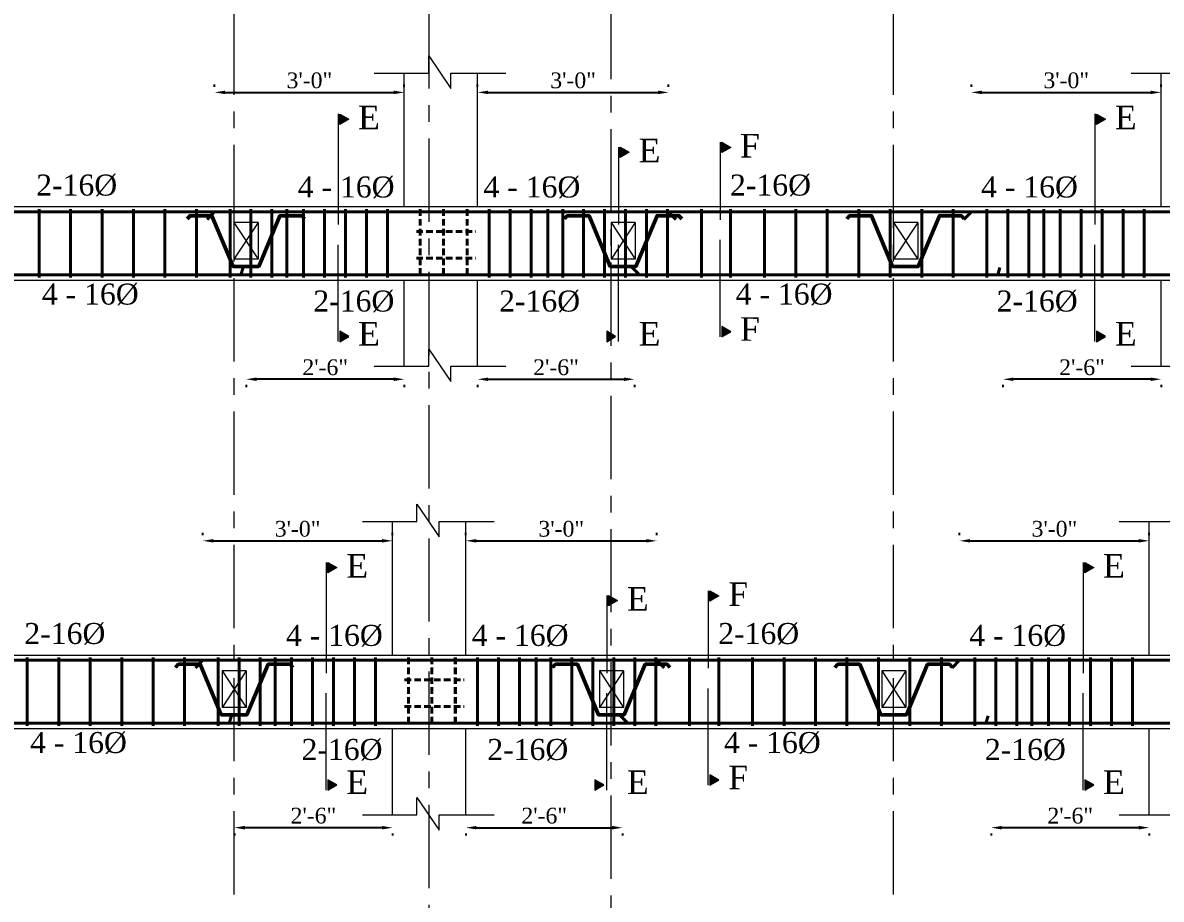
# Model space of a CAD drawing. Extents: x -2338379 to 930990, y -818978 to 106940.
# Drawn here: x 382684.6 to 383118.6, y -207558.1 to -207224 of the extents above; entities that cross this region are included whole.
import ezdxf

# ---------------------------------------------------------------- set-up
doc = ezdxf.new("R2010")
doc.units = 0
doc.header["$MEASUREMENT"] = 0
doc.header["$PDMODE"] = 34
for name, pattern in [('ACAD_ISO02W100', [15, 12, -3]), ('CENTER', [50.8, 31.75, -6.35, 6.35, -6.35]), ('DASHED', [0.75, 0.5, -0.25])]:
    doc.linetypes.add(name, pattern=pattern)
doc.layers.get('DEFPOINTS').update_dxf_attribs({"linetype": 'CONTINUOUS'})
for name, color, linetype, lineweight in [('BEAM', 1, 'DASHED', 18), ('Center', 11, 'CENTER', 15), ('Dimension', 35, 'CONTINUOUS', 9), ('HATCH', 3, 'CONTINUOUS', 15), ('rcc elevation', 253, 'CONTINUOUS', 18), ('rebar', 3, 'CONTINUOUS', 40), ('Structure', 2, 'CONTINUOUS', 50), ('TEXT', 7, 'CONTINUOUS', 30), ('WALL', 1, 'CONTINUOUS', 40)]:
    doc.layers.add(name, color=color, linetype=linetype, lineweight=lineweight)
doc.styles.get("Standard").update_dxf_attribs({"font": 'times.ttf', "height": 6})
doc.dimstyles.new('Standard$0', dxfattribs={"dimtxt": 6, "dimasz": 4, "dimexe": 3, "dimexo": 6, "dimgap": 3, "dimtad": 1, "dimdec": 1, "dimzin": 0, "dimdsep": 46, "dimlunit": 4, "dimtxsty": 'Standard', "dimcen": 0.09, "dimclrd": 6, "dimclre": 6, "dimclrt": 7, "dimadec": 0, "dimazin": 0, "dimtfac": 1, "dimtdec": 1, "dimtix": 1, "dimtofl": 0, "dimtmove": 1, "dimatfit": 3, "dimfxl": 1, "dimtolj": 1, "dimtzin": 0, "dimlwd": 18, "dimlwe": 18, "dimarcsym": 0})

# ---------------------------------------------------------------- blocks, each defined once
blk = doc.blocks.new('*D503')
at = {"layer": 'DEFPOINTS', "color": 0, "lineweight": 30, "transparency": 16777216}
for p in [(382825.5, -207421.48), (382753.23, -207428.32), (382825.5, -207428.32)]:
    blk.add_point(p, dxfattribs=at)
at = {"layer": 'TEXT', "color": 6, "lineweight": -2, "transparency": 16777216}
for p, q in [((382753.23, -207419.32), (382753.23, -207418.48)), ((382825.5, -207419.32), (382825.5, -207418.48)), ((382757.23, -207421.48), (382821.5, -207421.48))]:
    blk.add_line(p, q, dxfattribs=at)
at = {"layer": 'TEXT', "color": 6, "lineweight": 30, "transparency": 16777216}
for points in [[(382757.23, -207420.81), (382757.23, -207422.14), (382753.23, -207421.48)], [(382821.5, -207420.81), (382821.5, -207422.14), (382825.5, -207421.48)]]:
    blk.add_solid(points, dxfattribs=at)
at = {"layer": 'TEXT', "color": 7, "transparency": 16777216, "insert": (382789.36, -207416.93), "char_height": 6, "attachment_point": 5}
blk.add_mtext('\\A1;3\'-0"', dxfattribs=at)
blk = doc.blocks.new('*D504')
at = {"layer": 'DEFPOINTS', "color": 0, "lineweight": 30, "transparency": 16777216}
for p in [(382765.26, -207523.99), (382825.52, -207523.99), (382765.26, -207530.83)]:
    blk.add_point(p, dxfattribs=at)
at = {"layer": 'TEXT', "color": 6, "lineweight": -2, "transparency": 16777216}
for p, q in [((382821.52, -207530.83), (382769.26, -207530.83)), ((382765.26, -207532.99), (382765.26, -207533.83)), ((382825.52, -207532.99), (382825.52, -207533.83))]:
    blk.add_line(p, q, dxfattribs=at)
at = {"layer": 'TEXT', "color": 6, "lineweight": 30, "transparency": 16777216}
for points in [[(382769.26, -207530.16), (382769.26, -207531.49), (382765.26, -207530.83)], [(382821.52, -207530.16), (382821.52, -207531.49), (382825.52, -207530.83)]]:
    blk.add_solid(points, dxfattribs=at)
at = {"layer": 'TEXT', "color": 7, "transparency": 16777216, "insert": (382795.39, -207526.28), "char_height": 6, "attachment_point": 5}
blk.add_mtext('\\A1;2\'-6"', dxfattribs=at)
blk = doc.blocks.new('*D505')
at = {"layer": 'DEFPOINTS', "color": 0, "lineweight": 30, "transparency": 16777216}
for p in [(382926.24, -207421.48), (382853.5, -207428.32), (382926.24, -207428.32)]:
    blk.add_point(p, dxfattribs=at)
at = {"layer": 'TEXT', "color": 6, "lineweight": -2, "transparency": 16777216}
for p, q in [((382853.5, -207419.32), (382853.5, -207418.48)), ((382926.24, -207419.32), (382926.24, -207418.48)), ((382857.5, -207421.48), (382922.24, -207421.48))]:
    blk.add_line(p, q, dxfattribs=at)
at = {"layer": 'TEXT', "color": 6, "lineweight": 30, "transparency": 16777216}
for points in [[(382857.5, -207420.81), (382857.5, -207422.14), (382853.5, -207421.48)], [(382922.24, -207420.81), (382922.24, -207422.14), (382926.24, -207421.48)]]:
    blk.add_solid(points, dxfattribs=at)
at = {"layer": 'TEXT', "color": 7, "transparency": 16777216, "insert": (382889.87, -207416.93), "char_height": 6, "attachment_point": 5}
blk.add_mtext('\\A1;3\'-0"', dxfattribs=at)
blk = doc.blocks.new('*D506')
at = {"layer": 'DEFPOINTS', "color": 0, "lineweight": 30, "transparency": 16777216}
for p in [(382853.5, -207523.99), (382913.24, -207523.99), (382913.24, -207530.83)]:
    blk.add_point(p, dxfattribs=at)
at = {"layer": 'TEXT', "color": 6, "lineweight": -2, "transparency": 16777216}
for p, q in [((382857.5, -207530.83), (382909.24, -207530.83)), ((382853.5, -207532.99), (382853.5, -207533.83)), ((382913.24, -207532.99), (382913.24, -207533.83))]:
    blk.add_line(p, q, dxfattribs=at)
at = {"layer": 'TEXT', "color": 6, "lineweight": 30, "transparency": 16777216}
for points in [[(382857.5, -207530.16), (382857.5, -207531.49), (382853.5, -207530.83)], [(382909.24, -207530.16), (382909.24, -207531.49), (382913.24, -207530.83)]]:
    blk.add_solid(points, dxfattribs=at)
at = {"layer": 'TEXT', "color": 7, "transparency": 16777216, "insert": (382883.37, -207526.28), "char_height": 6, "attachment_point": 5}
blk.add_mtext('\\A1;2\'-6"', dxfattribs=at)
blk = doc.blocks.new('*D507')
at = {"layer": 'DEFPOINTS', "color": 0, "lineweight": 30, "transparency": 16777216}
for p in [(383113.98, -207421.48), (383041.72, -207428.32), (383113.98, -207428.32)]:
    blk.add_point(p, dxfattribs=at)
at = {"layer": 'TEXT', "color": 6, "lineweight": -2, "transparency": 16777216}
for p, q in [((383041.72, -207419.32), (383041.72, -207418.48)), ((383113.98, -207419.32), (383113.98, -207418.48)), ((383045.72, -207421.48), (383109.98, -207421.48))]:
    blk.add_line(p, q, dxfattribs=at)
at = {"layer": 'TEXT', "color": 6, "lineweight": 30, "transparency": 16777216}
for points in [[(383045.72, -207420.81), (383045.72, -207422.14), (383041.72, -207421.48)], [(383109.98, -207420.81), (383109.98, -207422.14), (383113.98, -207421.48)]]:
    blk.add_solid(points, dxfattribs=at)
at = {"layer": 'TEXT', "color": 7, "transparency": 16777216, "insert": (383077.85, -207416.93), "char_height": 6, "attachment_point": 5}
blk.add_mtext('\\A1;3\'-0"', dxfattribs=at)
blk = doc.blocks.new('*D508')
at = {"layer": 'DEFPOINTS', "color": 0, "lineweight": 30, "transparency": 16777216}
for p in [(383053.74, -207523.99), (383114.01, -207523.99), (383053.74, -207530.83)]:
    blk.add_point(p, dxfattribs=at)
at = {"layer": 'TEXT', "color": 6, "lineweight": -2, "transparency": 16777216}
for p, q in [((383110.01, -207530.83), (383057.74, -207530.83)), ((383053.74, -207532.99), (383053.74, -207533.83)), ((383114.01, -207532.99), (383114.01, -207533.83))]:
    blk.add_line(p, q, dxfattribs=at)
at = {"layer": 'TEXT', "color": 6, "lineweight": 30, "transparency": 16777216}
for points in [[(383057.74, -207530.16), (383057.74, -207531.49), (383053.74, -207530.83)], [(383110.01, -207530.16), (383110.01, -207531.49), (383114.01, -207530.83)]]:
    blk.add_solid(points, dxfattribs=at)
at = {"layer": 'TEXT', "color": 7, "transparency": 16777216, "insert": (383083.88, -207526.28), "char_height": 6, "attachment_point": 5}
blk.add_mtext('\\A1;2\'-6"', dxfattribs=at)
blk = doc.blocks.new('*D540')
at = {"layer": 'DEFPOINTS', "color": 0, "lineweight": 30, "transparency": 16777216}
for p in [(382829.99, -207250.55), (382757.73, -207257.39), (382829.99, -207257.39)]:
    blk.add_point(p, dxfattribs=at)
at = {"layer": 'TEXT', "color": 6, "lineweight": -2, "transparency": 16777216}
for p, q in [((382757.73, -207248.39), (382757.73, -207247.55)), ((382761.73, -207250.55), (382825.99, -207250.55)), ((382829.99, -207248.39), (382829.99, -207247.55))]:
    blk.add_line(p, q, dxfattribs=at)
at = {"layer": 'TEXT', "color": 6, "lineweight": 30, "transparency": 16777216}
for points in [[(382761.73, -207249.88), (382761.73, -207251.22), (382757.73, -207250.55)], [(382825.99, -207249.88), (382825.99, -207251.22), (382829.99, -207250.55)]]:
    blk.add_solid(points, dxfattribs=at)
at = {"layer": 'TEXT', "color": 7, "transparency": 16777216, "insert": (382793.86, -207246), "char_height": 6, "attachment_point": 5}
blk.add_mtext('\\A1;3\'-0"', dxfattribs=at)
blk = doc.blocks.new('*D541')
at = {"layer": 'DEFPOINTS', "color": 0, "lineweight": 30, "transparency": 16777216}
for p in [(382769.76, -207353.06), (382830.02, -207353.06), (382769.76, -207359.9)]:
    blk.add_point(p, dxfattribs=at)
at = {"layer": 'TEXT', "color": 6, "lineweight": -2, "transparency": 16777216}
for p, q in [((382769.76, -207362.06), (382769.76, -207362.9)), ((382826.02, -207359.9), (382773.76, -207359.9)), ((382830.02, -207362.06), (382830.02, -207362.9))]:
    blk.add_line(p, q, dxfattribs=at)
at = {"layer": 'TEXT', "color": 6, "lineweight": 30, "transparency": 16777216}
for points in [[(382773.76, -207359.23), (382773.76, -207360.57), (382769.76, -207359.9)], [(382826.02, -207359.23), (382826.02, -207360.57), (382830.02, -207359.9)]]:
    blk.add_solid(points, dxfattribs=at)
at = {"layer": 'TEXT', "color": 7, "transparency": 16777216, "insert": (382799.89, -207355.35), "char_height": 6, "attachment_point": 5}
blk.add_mtext('\\A1;2\'-6"', dxfattribs=at)
blk = doc.blocks.new('*D542')
at = {"layer": 'DEFPOINTS', "color": 0, "lineweight": 30, "transparency": 16777216}
for p in [(382930.74, -207250.55), (382857.99, -207257.39), (382930.74, -207257.39)]:
    blk.add_point(p, dxfattribs=at)
at = {"layer": 'TEXT', "color": 6, "lineweight": -2, "transparency": 16777216}
for p, q in [((382857.99, -207248.39), (382857.99, -207247.55)), ((382861.99, -207250.55), (382926.74, -207250.55)), ((382930.74, -207248.39), (382930.74, -207247.55))]:
    blk.add_line(p, q, dxfattribs=at)
at = {"layer": 'TEXT', "color": 6, "lineweight": 30, "transparency": 16777216}
for points in [[(382861.99, -207249.88), (382861.99, -207251.22), (382857.99, -207250.55)], [(382926.74, -207249.88), (382926.74, -207251.22), (382930.74, -207250.55)]]:
    blk.add_solid(points, dxfattribs=at)
at = {"layer": 'TEXT', "color": 7, "transparency": 16777216, "insert": (382894.37, -207246), "char_height": 6, "attachment_point": 5}
blk.add_mtext('\\A1;3\'-0"', dxfattribs=at)
blk = doc.blocks.new('*D543')
at = {"layer": 'DEFPOINTS', "color": 0, "lineweight": 30, "transparency": 16777216}
for p in [(382857.99, -207353.06), (382917.74, -207353.06), (382917.74, -207359.9)]:
    blk.add_point(p, dxfattribs=at)
at = {"layer": 'TEXT', "color": 6, "lineweight": -2, "transparency": 16777216}
for p, q in [((382857.99, -207362.06), (382857.99, -207362.9)), ((382861.99, -207359.9), (382913.74, -207359.9)), ((382917.74, -207362.06), (382917.74, -207362.9))]:
    blk.add_line(p, q, dxfattribs=at)
at = {"layer": 'TEXT', "color": 6, "lineweight": 30, "transparency": 16777216}
for points in [[(382861.99, -207359.23), (382861.99, -207360.57), (382857.99, -207359.9)], [(382913.74, -207359.23), (382913.74, -207360.57), (382917.74, -207359.9)]]:
    blk.add_solid(points, dxfattribs=at)
at = {"layer": 'TEXT', "color": 7, "transparency": 16777216, "insert": (382887.87, -207355.35), "char_height": 6, "attachment_point": 5}
blk.add_mtext('\\A1;2\'-6"', dxfattribs=at)
blk = doc.blocks.new('*D544')
at = {"layer": 'DEFPOINTS', "color": 0, "lineweight": 30, "transparency": 16777216}
for p in [(383118.48, -207250.55), (383046.21, -207257.39), (383118.48, -207257.39)]:
    blk.add_point(p, dxfattribs=at)
at = {"layer": 'TEXT', "color": 6, "lineweight": -2, "transparency": 16777216}
for p, q in [((383046.21, -207248.39), (383046.21, -207247.55)), ((383050.21, -207250.55), (383114.48, -207250.55)), ((383118.48, -207248.39), (383118.48, -207247.55))]:
    blk.add_line(p, q, dxfattribs=at)
at = {"layer": 'TEXT', "color": 6, "lineweight": 30, "transparency": 16777216}
for points in [[(383050.21, -207249.88), (383050.21, -207251.22), (383046.21, -207250.55)], [(383114.48, -207249.88), (383114.48, -207251.22), (383118.48, -207250.55)]]:
    blk.add_solid(points, dxfattribs=at)
at = {"layer": 'TEXT', "color": 7, "transparency": 16777216, "insert": (383082.35, -207246), "char_height": 6, "attachment_point": 5}
blk.add_mtext('\\A1;3\'-0"', dxfattribs=at)
blk = doc.blocks.new('*D545')
at = {"layer": 'DEFPOINTS', "color": 0, "lineweight": 30, "transparency": 16777216}
for p in [(383058.24, -207353.06), (383118.51, -207353.06), (383058.24, -207359.9)]:
    blk.add_point(p, dxfattribs=at)
at = {"layer": 'TEXT', "color": 6, "lineweight": -2, "transparency": 16777216}
for p, q in [((383058.24, -207362.06), (383058.24, -207362.9)), ((383114.51, -207359.9), (383062.24, -207359.9)), ((383118.51, -207362.06), (383118.51, -207362.9))]:
    blk.add_line(p, q, dxfattribs=at)
at = {"layer": 'TEXT', "color": 6, "lineweight": 30, "transparency": 16777216}
for points in [[(383062.24, -207359.23), (383062.24, -207360.57), (383058.24, -207359.9)], [(383114.51, -207359.23), (383114.51, -207360.57), (383118.51, -207359.9)]]:
    blk.add_solid(points, dxfattribs=at)
at = {"layer": 'TEXT', "color": 7, "transparency": 16777216, "insert": (383088.37, -207355.35), "char_height": 6, "attachment_point": 5}
blk.add_mtext('\\A1;2\'-6"', dxfattribs=at)

msp = doc.modelspace()

# ---------------------------------------------------------------- hatches: boundary and pattern name
at = {"layer": 'HATCH', "ltscale": 0.5}
for points in [[(382805.43, -207262.76), (382805.43, -207258.81), (382808.84, -207260.78)], [(383093.91, -207262.76), (383093.91, -207258.81), (383097.33, -207260.78)], [(382912.37, -207275.34), (382912.37, -207271.39), (382915.79, -207273.36)], [(382951.02, -207273.52), (382951.02, -207269.57), (382954.44, -207271.54)], [(382805.43, -207341.62), (382805.43, -207345.57), (382808.84, -207343.6)], [(382907.17, -207341.62), (382907.17, -207345.57), (382910.59, -207343.6)], [(382951.02, -207339.8), (382951.02, -207343.75), (382954.44, -207341.77)], [(383093.91, -207341.62), (383093.91, -207345.57), (383097.33, -207343.6)], [(382800.93, -207433.68), (382800.93, -207429.74), (382804.35, -207431.71)], [(383089.41, -207433.68), (383089.41, -207429.74), (383092.83, -207431.71)], [(382946.52, -207444.44), (382946.52, -207440.5), (382949.94, -207442.47)], [(382907.87, -207446.26), (382907.87, -207442.32), (382911.29, -207444.29)], [(382946.52, -207510.73), (382946.52, -207514.67), (382949.94, -207512.7)], [(382800.93, -207512.55), (382800.93, -207516.5), (382804.35, -207514.52)], [(382902.67, -207512.55), (382902.67, -207516.5), (382906.09, -207514.52)], [(383089.41, -207512.55), (383089.41, -207516.5), (383092.83, -207514.52)]]:
    msp.add_hatch(color=256, dxfattribs=at).paths.add_polyline_path(points)

# ---------------------------------------------------------------- linework, layer by layer
at = {"layer": 'BEAM', "linetype": 'ACAD_ISO02W100', "ltscale": 5}
for p, q in [((382765.11, -207300.1), (382765.11, -207314.1)), ((382774.31, -207300.1), (382774.31, -207314.1)), ((382908.88, -207300.1), (382908.88, -207314.1)), ((382918.08, -207300.1), (382918.08, -207314.1)), ((383016.52, -207300.1), (383016.52, -207314.1)), ((383025.72, -207300.1), (383025.72, -207314.1)), ((382760.61, -207471.03), (382760.61, -207485.03)), ((382769.81, -207471.03), (382769.81, -207485.03)), ((382904.38, -207471.03), (382904.38, -207485.03)), ((382913.58, -207471.03), (382913.58, -207485.03)), ((383012.02, -207471.03), (383012.02, -207485.03)), ((383021.22, -207471.03), (383021.22, -207485.03))]:
    msp.add_line(p, q, dxfattribs=at)
at = {"layer": 'Center'}
for p, q in [((382839.5, -207909.49), (382839.5, -206890.81)), ((382908.93, -207905.93), (382908.93, -206890.81)), ((382765.16, -207911.93), (382765.16, -206896.81)), ((383016.57, -207911.93), (383016.57, -206896.81))]:
    msp.add_line(p, q, dxfattribs=at)
at = {"layer": 'Dimension', "ltscale": 0.5}
for p, q in [((382804.8, -207258.78), (382804.8, -207300.95)), ((383093.28, -207258.78), (383093.28, -207300.95)), ((382911.74, -207271.4), (382911.74, -207300.95)), ((382950.39, -207269.58), (382950.39, -207299.13)), ((382950.39, -207343.74), (382950.39, -207306.79)), ((382804.8, -207345.56), (382804.8, -207308.61)), ((382911.74, -207345.56), (382911.74, -207308.61)), ((383093.28, -207345.56), (383093.28, -207308.61)), ((382800.3, -207429.7), (382800.3, -207471.87)), ((383088.78, -207429.7), (383088.78, -207471.87)), ((382945.89, -207440.51), (382945.89, -207470.05)), ((382907.24, -207442.33), (382907.24, -207471.87)), ((382800.3, -207516.49), (382800.3, -207479.54)), ((382907.24, -207516.49), (382907.24, -207479.54)), ((382945.89, -207514.66), (382945.89, -207477.72)), ((383088.78, -207516.49), (383088.78, -207479.54))]:
    msp.add_line(p, q, dxfattribs=at)
at = {"layer": 'Dimension', "linetype": 'ACAD_ISO02W100', "ltscale": 125}
for p, q in [((382774.31, -207300.1), (382765.11, -207300.1)), ((382765.11, -207300.1), (382774.31, -207314.1)), ((382774.31, -207300.1), (382765.11, -207314.1)), ((382918.08, -207300.1), (382908.88, -207300.1)), ((382908.88, -207300.1), (382918.08, -207314.1)), ((382918.08, -207300.1), (382908.88, -207314.1)), ((383025.72, -207300.1), (383016.52, -207300.1)), ((383016.52, -207300.1), (383025.72, -207314.1)), ((383025.72, -207300.1), (383016.52, -207314.1)), ((382774.31, -207314.1), (382765.11, -207314.1)), ((382918.08, -207314.1), (382908.88, -207314.1)), ((383025.72, -207314.1), (383016.52, -207314.1)), ((382769.81, -207471.03), (382760.61, -207471.03)), ((382760.61, -207471.03), (382769.81, -207485.03)), ((382769.81, -207471.03), (382760.61, -207485.03)), ((382913.58, -207471.03), (382904.38, -207471.03)), ((382904.38, -207471.03), (382913.58, -207485.03)), ((382913.58, -207471.03), (382904.38, -207485.03)), ((383021.22, -207471.03), (383012.02, -207471.03)), ((383012.02, -207471.03), (383021.22, -207485.03)), ((383021.22, -207471.03), (383012.02, -207485.03)), ((382769.81, -207485.03), (382760.61, -207485.03)), ((382913.58, -207485.03), (382904.38, -207485.03)), ((383021.22, -207485.03), (383012.02, -207485.03))]:
    msp.add_line(p, q, dxfattribs=at)
at = {"layer": 'Dimension'}
for points in [[(382818.59, -207243.18), (382839.37, -207243.18), (382839.37, -207236.62), (382847.76, -207249.01), (382847.76, -207243.18), (382868.73, -207243.18)], [(383107.07, -207243.18), (383127.86, -207243.18), (383127.86, -207236.62), (383136.24, -207249.01), (383136.24, -207243.18), (383157.21, -207243.18)], [(382818.59, -207354.97), (382839.37, -207354.97), (382839.37, -207348.42), (382847.76, -207360.8), (382847.76, -207354.97), (382868.73, -207354.97)], [(383107.07, -207354.97), (383127.86, -207354.97), (383127.86, -207348.42), (383136.24, -207360.8), (383136.24, -207354.97), (383157.21, -207354.97)], [(382814.09, -207414.11), (382834.87, -207414.11), (382834.87, -207407.55), (382843.26, -207419.94), (382843.26, -207414.11), (382864.23, -207414.11)], [(383102.57, -207414.11), (383123.36, -207414.11), (383123.36, -207407.55), (383131.74, -207419.94), (383131.74, -207414.11), (383152.71, -207414.11)], [(382814.09, -207525.9), (382834.87, -207525.9), (382834.87, -207519.34), (382843.26, -207531.73), (382843.26, -207525.9), (382864.23, -207525.9)], [(383102.57, -207525.9), (383123.36, -207525.9), (383123.36, -207519.34), (383131.74, -207531.73), (383131.74, -207525.9), (383152.71, -207525.9)]]:
    msp.add_lwpolyline(points, dxfattribs=at)
at = {"layer": 'Dimension', "ltscale": 0.5}
for points in [[(382808.84, -207260.78), (382805.43, -207262.76), (382805.43, -207258.81)], [(383097.33, -207260.78), (383093.91, -207262.76), (383093.91, -207258.81)], [(382915.79, -207273.36), (382912.37, -207275.34), (382912.37, -207271.39)], [(382954.44, -207271.54), (382951.02, -207273.52), (382951.02, -207269.57)], [(382808.84, -207343.6), (382805.43, -207341.62), (382805.43, -207345.57)], [(382910.59, -207343.6), (382907.17, -207341.62), (382907.17, -207345.57)], [(382954.44, -207341.77), (382951.02, -207339.8), (382951.02, -207343.75)], [(383097.33, -207343.6), (383093.91, -207341.62), (383093.91, -207345.57)], [(382804.35, -207431.71), (382800.93, -207433.68), (382800.93, -207429.74)], [(383092.83, -207431.71), (383089.41, -207433.68), (383089.41, -207429.74)], [(382949.94, -207442.47), (382946.52, -207444.44), (382946.52, -207440.5)], [(382911.29, -207444.29), (382907.87, -207446.26), (382907.87, -207442.32)], [(382949.94, -207512.7), (382946.52, -207510.73), (382946.52, -207514.67)], [(382804.35, -207514.52), (382800.93, -207512.55), (382800.93, -207516.5)], [(382906.09, -207514.52), (382902.67, -207512.55), (382902.67, -207516.5)], [(383092.83, -207514.52), (383089.41, -207512.55), (383089.41, -207516.5)]]:
    msp.add_lwpolyline(points, close=True, dxfattribs=at)
at = {"layer": 'rcc elevation', "ltscale": 20}
for p, q in [((382829.99, -207294.1), (382829.99, -207243.18)), ((382857.99, -207294.1), (382857.99, -207243.18)), ((382857.99, -207294.1), (382857.99, -207243.18)), ((382857.99, -207294.1), (382857.99, -207243.18)), ((382857.99, -207294.1), (382857.99, -207243.18)), ((383118.48, -207294.1), (383118.48, -207243.18)), ((382280.03, -207294.1), (384268.76, -207294.1)), ((382569.51, -207294.1), (382829.99, -207294.1)), ((382857.99, -207294.1), (383118.48, -207294.1)), ((382280.03, -207322.1), (384268.76, -207322.1)), ((382569.51, -207322.1), (382829.99, -207322.1)), ((382829.99, -207354.97), (382829.99, -207322.1)), ((382857.99, -207354.97), (382857.99, -207322.1)), ((382857.99, -207354.97), (382857.99, -207322.1)), ((382857.99, -207322.1), (383118.48, -207322.1)), ((382857.99, -207354.97), (382857.99, -207322.1)), ((382857.99, -207354.97), (382857.99, -207322.1)), ((383118.48, -207354.97), (383118.48, -207322.1)), ((382825.5, -207465.02), (382825.5, -207414.11)), ((382853.5, -207465.02), (382853.5, -207414.11)), ((382853.5, -207465.02), (382853.5, -207414.11)), ((382853.5, -207465.02), (382853.5, -207414.11)), ((382853.5, -207465.02), (382853.5, -207414.11)), ((383113.98, -207465.02), (383113.98, -207414.11)), ((382275.53, -207465.02), (384264.26, -207465.02)), ((382565.01, -207465.02), (382825.5, -207465.02)), ((382853.5, -207465.02), (383113.98, -207465.02)), ((382275.53, -207493.02), (384264.26, -207493.02)), ((382565.01, -207493.02), (382825.5, -207493.02)), ((382825.5, -207525.9), (382825.5, -207493.02)), ((382853.5, -207525.9), (382853.5, -207493.02)), ((382853.5, -207525.9), (382853.5, -207493.02)), ((382853.5, -207493.02), (383113.98, -207493.02)), ((382853.5, -207525.9), (382853.5, -207493.02)), ((382853.5, -207525.9), (382853.5, -207493.02)), ((383113.98, -207525.9), (383113.98, -207493.02))]:
    msp.add_line(p, q, dxfattribs=at)
at = {"layer": 'rebar', "ltscale": 20}
for p, q in [((381682.74, -207296.1), (384287.4, -207296.1)), ((382757.73, -207296.1), (382754.88, -207298.95)), ((382930.74, -207296.1), (382933.59, -207298.95)), ((383046.21, -207296.1), (383043.36, -207298.95)), ((381680.11, -207320.1), (384290.03, -207320.1)), ((382768.61, -207317.25), (382767.76, -207320.1)), ((382916.89, -207317.25), (382919.74, -207320.1)), ((383057.09, -207317.25), (383056.24, -207320.1)), ((381678.24, -207467.02), (384282.91, -207467.02)), ((382753.23, -207467.02), (382750.38, -207469.87)), ((382926.24, -207467.02), (382929.09, -207469.87)), ((383041.72, -207467.02), (383038.87, -207469.87)), ((382764.11, -207488.17), (382763.26, -207491.02)), ((382912.39, -207488.17), (382915.24, -207491.02)), ((383052.59, -207488.17), (383051.74, -207491.02)), ((381675.61, -207491.02), (384285.54, -207491.02))]:
    msp.add_line(p, q, dxfattribs=at)
at = {"layer": 'rebar', "ltscale": 5}
for p, q in [((382690.8, -207295.1), (382690.8, -207321.1)), ((382702.8, -207295.1), (382702.8, -207321.1)), ((382714.8, -207295.1), (382714.8, -207321.1)), ((382726.8, -207295.1), (382726.8, -207321.1)), ((382738.8, -207295.1), (382738.8, -207321.1)), ((382750.8, -207295.1), (382750.8, -207321.1)), ((382763.59, -207295.1), (382763.59, -207321.1)), ((382771.59, -207295.1), (382771.59, -207321.1)), ((382779.59, -207295.1), (382779.59, -207321.1)), ((382785.31, -207295.1), (382785.31, -207321.1)), ((382791.59, -207295.1), (382791.59, -207321.1)), ((382799.59, -207295.1), (382799.59, -207321.1)), ((382807.59, -207295.1), (382807.59, -207321.1)), ((382815.59, -207295.1), (382815.59, -207321.1)), ((382823.59, -207295.1), (382823.59, -207321.1)), ((382862.4, -207295.1), (382862.4, -207321.1)), ((382870.4, -207295.1), (382870.4, -207321.1)), ((382878.4, -207295.1), (382878.4, -207321.1)), ((382884.74, -207295.1), (382884.74, -207321.1)), ((382890.4, -207295.1), (382890.4, -207321.1)), ((382898.4, -207295.1), (382898.4, -207321.1)), ((382906.4, -207295.1), (382906.4, -207321.1)), ((382914.4, -207295.1), (382914.4, -207321.1)), ((382922.4, -207295.1), (382922.4, -207321.1)), ((382930.4, -207295.1), (382930.4, -207321.1)), ((382943.28, -207295.1), (382943.28, -207321.1)), ((382954.4, -207295.1), (382954.4, -207321.1)), ((382967.28, -207295.1), (382967.28, -207321.1)), ((382979.28, -207295.1), (382979.28, -207321.1)), ((382991.28, -207295.1), (382991.28, -207321.1)), ((383003.28, -207295.1), (383003.28, -207321.1)), ((383015.28, -207295.1), (383015.28, -207321.1)), ((383027.28, -207295.1), (383027.28, -207321.1)), ((383039.28, -207295.1), (383039.28, -207321.1)), ((383052.07, -207295.1), (383052.07, -207321.1)), ((383060.07, -207295.1), (383060.07, -207321.1)), ((383068.07, -207295.1), (383068.07, -207321.1)), ((383073.79, -207295.1), (383073.79, -207321.1)), ((383080.07, -207295.1), (383080.07, -207321.1)), ((383088.07, -207295.1), (383088.07, -207321.1)), ((383096.07, -207295.1), (383096.07, -207321.1)), ((383104.07, -207295.1), (383104.07, -207321.1)), ((383112.07, -207295.1), (383112.07, -207321.1)), ((382686.3, -207466.02), (382686.3, -207492.02)), ((382698.3, -207466.02), (382698.3, -207492.02)), ((382710.3, -207466.02), (382710.3, -207492.02)), ((382722.3, -207466.02), (382722.3, -207492.02)), ((382734.3, -207466.02), (382734.3, -207492.02)), ((382746.3, -207466.02), (382746.3, -207492.02)), ((382759.09, -207466.02), (382759.09, -207492.02)), ((382767.09, -207466.02), (382767.09, -207492.02)), ((382775.09, -207466.02), (382775.09, -207492.02)), ((382780.81, -207466.02), (382780.81, -207492.02)), ((382787.09, -207466.02), (382787.09, -207492.02)), ((382795.09, -207466.02), (382795.09, -207492.02)), ((382803.09, -207466.02), (382803.09, -207492.02)), ((382811.09, -207466.02), (382811.09, -207492.02)), ((382819.09, -207466.02), (382819.09, -207492.02)), ((382857.9, -207466.02), (382857.9, -207492.02)), ((382865.9, -207466.02), (382865.9, -207492.02)), ((382873.9, -207466.02), (382873.9, -207492.02)), ((382880.24, -207466.02), (382880.24, -207492.02)), ((382885.9, -207466.02), (382885.9, -207492.02)), ((382893.9, -207466.02), (382893.9, -207492.02)), ((382901.9, -207466.02), (382901.9, -207492.02)), ((382909.9, -207466.02), (382909.9, -207492.02)), ((382917.9, -207466.02), (382917.9, -207492.02)), ((382925.9, -207466.02), (382925.9, -207492.02)), ((382938.78, -207466.02), (382938.78, -207492.02)), ((382949.9, -207466.02), (382949.9, -207492.02)), ((382962.78, -207466.02), (382962.78, -207492.02)), ((382974.78, -207466.02), (382974.78, -207492.02)), ((382986.78, -207466.02), (382986.78, -207492.02)), ((382998.78, -207466.02), (382998.78, -207492.02)), ((383010.78, -207466.02), (383010.78, -207492.02)), ((383022.78, -207466.02), (383022.78, -207492.02)), ((383034.78, -207466.02), (383034.78, -207492.02)), ((383047.57, -207466.02), (383047.57, -207492.02)), ((383055.57, -207466.02), (383055.57, -207492.02)), ((383063.57, -207466.02), (383063.57, -207492.02)), ((383069.29, -207466.02), (383069.29, -207492.02)), ((383075.57, -207466.02), (383075.57, -207492.02)), ((383083.57, -207466.02), (383083.57, -207492.02)), ((383091.57, -207466.02), (383091.57, -207492.02)), ((383099.57, -207466.02), (383099.57, -207492.02)), ((383107.57, -207466.02), (383107.57, -207492.02))]:
    msp.add_line(p, q, dxfattribs=at)
at = {"layer": 'rebar', "linetype": 'DASHED', "ltscale": 5}
for p, q in [((382836.13, -207295.1), (382836.13, -207321.1)), ((382844.99, -207295.1), (382844.99, -207321.1)), ((382853.95, -207295.1), (382853.95, -207321.1)), ((382854.04, -207295.1), (382854.04, -207321.1)), ((382834.64, -207303.55), (382857.32, -207303.55)), ((382834.64, -207313.72), (382857.32, -207313.72)), ((382831.63, -207466.02), (382831.63, -207492.02)), ((382840.49, -207466.02), (382840.49, -207492.02)), ((382849.45, -207466.02), (382849.45, -207492.02)), ((382849.54, -207466.02), (382849.54, -207492.02)), ((382830.14, -207474.47), (382852.82, -207474.47)), ((382830.14, -207484.64), (382852.82, -207484.64))]:
    msp.add_line(p, q, dxfattribs=at)
at = {"layer": 'Structure'}
for points in [[(382774.55, -207316.87), (382764.77, -207316.87), (382756.72, -207297.57), (382748.35, -207297.57), (382747.28, -207298.8)], [(382764.77, -207316.87), (382774.55, -207316.87), (382782.6, -207297.57), (382790.97, -207297.57), (382792.04, -207298.8)], [(382918.32, -207316.87), (382908.54, -207316.87), (382900.49, -207297.57), (382892.12, -207297.57), (382891.05, -207298.8)], [(382908.54, -207316.87), (382918.32, -207316.87), (382926.37, -207297.57), (382934.74, -207297.57), (382935.81, -207298.8)], [(383025.96, -207316.87), (383016.18, -207316.87), (383008.13, -207297.57), (382999.76, -207297.57), (382998.69, -207298.8)], [(383016.18, -207316.87), (383025.96, -207316.87), (383034.01, -207297.57), (383042.38, -207297.57), (383043.45, -207298.8)], [(382770.05, -207487.8), (382760.27, -207487.8), (382752.22, -207468.5), (382743.85, -207468.5), (382742.78, -207469.73)], [(382760.27, -207487.8), (382770.05, -207487.8), (382778.1, -207468.5), (382786.47, -207468.5), (382787.54, -207469.73)], [(382913.82, -207487.8), (382904.04, -207487.8), (382895.99, -207468.5), (382887.62, -207468.5), (382886.55, -207469.73)], [(382904.04, -207487.8), (382913.82, -207487.8), (382921.87, -207468.5), (382930.24, -207468.5), (382931.31, -207469.73)], [(383021.46, -207487.8), (383011.68, -207487.8), (383003.63, -207468.5), (382995.26, -207468.5), (382994.19, -207469.73)], [(383011.68, -207487.8), (383021.46, -207487.8), (383029.51, -207468.5), (383037.88, -207468.5), (383038.95, -207469.73)]]:
    msp.add_lwpolyline(points, dxfattribs=at)

# ---------------------------------------------------------------- texts
at = {"layer": 'TEXT', "width": 1356.5327, "attachment_point": 1}
for s, insert, char_height in [('{\\fTimes New Roman|b0|i0|c0|p18;E}', (382812.43, -207255.61), 9), ('{\\fTimes New Roman|b0|i0|c0|p18;E}', (383100.91, -207255.61), 9), ('{\\fTimes New Roman|b0|i0|c0|p18;F}', (382958.02, -207266.37), 9), ('{\\fTimes New Roman|b0|i0|c0|p18;E}', (382919.37, -207268.19), 9), ('2-16%%C ', (382689.71, -207281.88), 8), ('2-16%%C ', (382954.19, -207281.88), 8), ('2-16%%C ', (382795.36, -207326.09), 8), ('2-16%%C ', (382866.17, -207326.09), 8), ('2-16%%C ', (383055.84, -207326.09), 8), ('{\\fTimes New Roman|b0|i0|c0|p18;F}', (382958.02, -207336.25), 9), ('{\\fTimes New Roman|b0|i0|c0|p18;E}', (382812.43, -207338.07), 9), ('{\\fTimes New Roman|b0|i0|c0|p18;E}', (382919.37, -207338.07), 9), ('{\\fTimes New Roman|b0|i0|c0|p18;E}', (383100.91, -207338.07), 9), ('{\\fTimes New Roman|b0|i0|c0|p18;E}', (382807.93, -207426.53), 9), ('{\\fTimes New Roman|b0|i0|c0|p18;E}', (383096.41, -207426.53), 9), ('{\\fTimes New Roman|b0|i0|c0|p18;F}', (382953.52, -207437.3), 9), ('{\\fTimes New Roman|b0|i0|c0|p18;E}', (382914.87, -207439.12), 9), ('2-16%%C ', (382685.21, -207452.8), 8), ('2-16%%C ', (382949.69, -207452.8), 8), ('2-16%%C ', (382790.86, -207497.01), 8), ('2-16%%C ', (382861.67, -207497.01), 8), ('2-16%%C ', (383051.34, -207497.01), 8), ('{\\fTimes New Roman|b0|i0|c0|p18;E}', (382807.93, -207509), 9), ('{\\fTimes New Roman|b0|i0|c0|p18;E}', (382914.87, -207509), 9), ('{\\fTimes New Roman|b0|i0|c0|p18;F}', (382953.52, -207507.18), 9), ('{\\fTimes New Roman|b0|i0|c0|p18;E}', (383096.41, -207509), 9)]:
    msp.add_mtext(s, dxfattribs=dict(at, insert=insert, char_height=char_height))
at = {"layer": 'WALL', "color": 7, "char_height": 8, "attachment_point": 5}
for insert in [(382807.86, -207286.77), (382878.68, -207286.77), (383068.34, -207286.77), (382710.33, -207327.6), (382974.81, -207327.6), (382803.36, -207457.7), (382874.18, -207457.7), (383063.84, -207457.7), (382705.83, -207498.53), (382970.31, -207498.53)]:
    msp.add_mtext('4 - 16%%C', dxfattribs=dict(at, insert=insert))

# ---------------------------------------------------------------- dimensions: what is measured, and where the dimension line sits
at = {"layer": 'TEXT'}
for p1, p2, distance, picture, middle in [((382757.73, -207257.39), (382829.99, -207257.39), 6.84, '*D540', (382793.86, -207246)), ((382857.99, -207257.39), (382930.74, -207257.39), 6.84, '*D542', (382894.37, -207246)), ((383046.21, -207257.39), (383118.48, -207257.39), 6.84, '*D544', (383082.35, -207246)), ((382830.02, -207353.06), (382769.76, -207353.06), 6.84, '*D541', (382799.89, -207355.35)), ((382857.99, -207353.06), (382917.74, -207353.06), -6.84, '*D543', (382887.87, -207355.35)), ((383118.51, -207353.06), (383058.24, -207353.06), 6.84, '*D545', (383088.37, -207355.35)), ((382753.23, -207428.32), (382825.5, -207428.32), 6.84, '*D503', (382789.36, -207416.93)), ((382853.5, -207428.32), (382926.24, -207428.32), 6.84, '*D505', (382889.87, -207416.93)), ((383041.72, -207428.32), (383113.98, -207428.32), 6.84, '*D507', (383077.85, -207416.93)), ((382825.52, -207523.99), (382765.26, -207523.99), 6.84, '*D504', (382795.39, -207526.28)), ((382853.5, -207523.99), (382913.24, -207523.99), -6.84, '*D506', (382883.37, -207526.28)), ((383114.01, -207523.99), (383053.74, -207523.99), 6.84, '*D508', (383083.88, -207526.28))]:
    dim = msp.add_aligned_dim(p1=p1, p2=p2, distance=distance, dimstyle='Standard$0', override={"dimscale": 0.5, "dimtxt": 18, "dimasz": 8, "dimexe": 6, "dimexo": 18, "dimdec": 0, "dimlfac": 0.5, "dimzin": 11, "dimcen": 2.5, "dimdle": 6, "dimtdec": 0, "dimtofl": 1, "dimlwd": 65534, "dimlwe": 65534}, dxfattribs=at)
    dim.commit()
    dim.dimension.update_dxf_attribs({"geometry": picture, "text_midpoint": middle})

doc.saveas('drawing.dxf')
